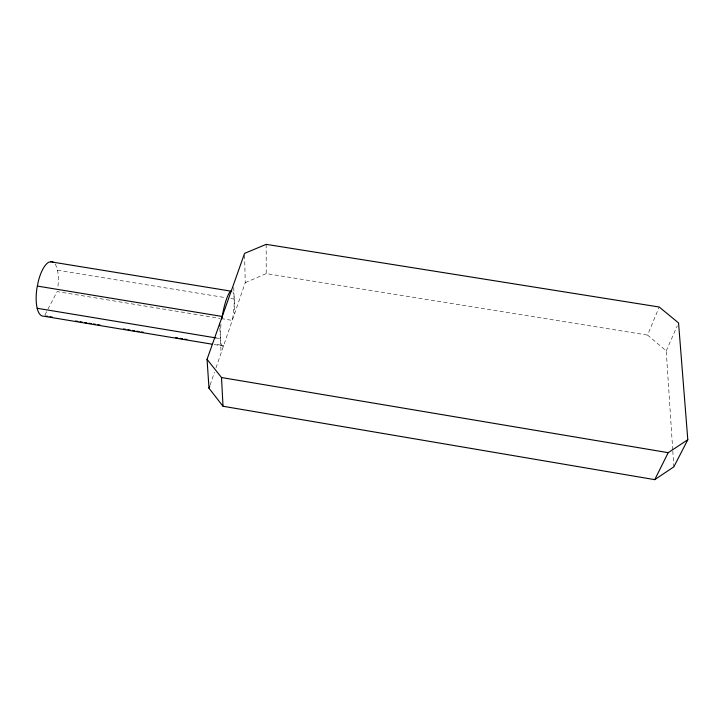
<?xml version="1.0" encoding="UTF-8"?>
<svg xmlns="http://www.w3.org/2000/svg" width="724" height="724" viewBox="0 0 724 724"><rect width="100%" height="100%" fill="white"/><g stroke="black" fill="none" stroke-linecap="round" stroke-linejoin="round"><path stroke-width="0.54" stroke-dasharray="3.62 2.71" d="M210.105 385.05L214.503 372.217M215.969 367.946L245.237 282.686L244.594 254.513M672.732 449.948L666.225 350.905L647.6 335.103L659.202 307.012M666.225 350.905L677.23 325.927M44.951 314.859L57.133 291.591L220.015 318.388M214.186 344.543L223.11 346.027L223.635 345.62L214.729 344.135M245.237 282.686L266.215 273.591L647.6 335.103M57.495 270.242L225.273 297.627M230.829 298.532L234.169 299.075M221.137 318.578L232.286 320.415L232.712 318.098A27.937 5.33 -80.6 0 0 232.92 291.917M215.933 337.918L220.368 338.66M672.813 451.079L673.845 466.835M219.825 328.09L221.11 352.986M233.762 287.41L234.667 313.483M266.17 244.35L266.215 273.591M223.11 346.027A27.937 5.33 -80.6 0 1 221.064 324.18M55.124 264.079A27.63 10.281 -80.6 0 1 57.848 287.328"/><path stroke-width="1.09" d="M221.779 318.913L223.119 311.564A27.937 5.33 -80.6 0 1 230.151 291.745L231.698 290.894M209.001 388.254L207.046 359.339L244.567 253.391L266.17 244.35L659.202 307.012L678.551 322.931L687.8 439.749L673.845 466.835L654.74 479.65L223.019 406.255L209.001 388.254L209.734 386.118M654.74 479.65L668.207 452.672L687.8 439.749M50.626 261.789L231.182 291.175M37.377 286.08L222.232 316.469M37.177 308.279L215.933 337.918M45.558 316.017L47.784 316.388M50.01 316.759L52.237 317.13M75.604 321.013L77.83 321.384M80.056 321.755L82.283 322.126M84.509 322.497L86.735 322.859M88.962 323.23L91.188 323.601M93.414 323.972L95.64 324.343M97.867 324.714L100.093 325.085M123.469 328.968L125.695 329.339M127.913 329.71L130.139 330.081M132.365 330.452L134.592 330.814M136.818 331.185L139.044 331.556M141.27 331.927L143.497 332.298M175.778 337.665L178.004 338.036M180.231 338.407L182.457 338.769M184.683 339.14L186.91 339.511M211.951 344.172L43.503 316.171A27.63 10.281 -80.6 0 1 36.897 288.487L38.336 281.247A27.63 10.281 -80.6 0 1 48.752 262.215L51.558 261.581A27.63 10.281 -80.6 0 1 53.268 262.197M207.046 359.339L221.508 377.521L668.207 452.672M221.508 377.521L223.019 406.255M219.607 323.872L219.716 325.981"/></g></svg>
